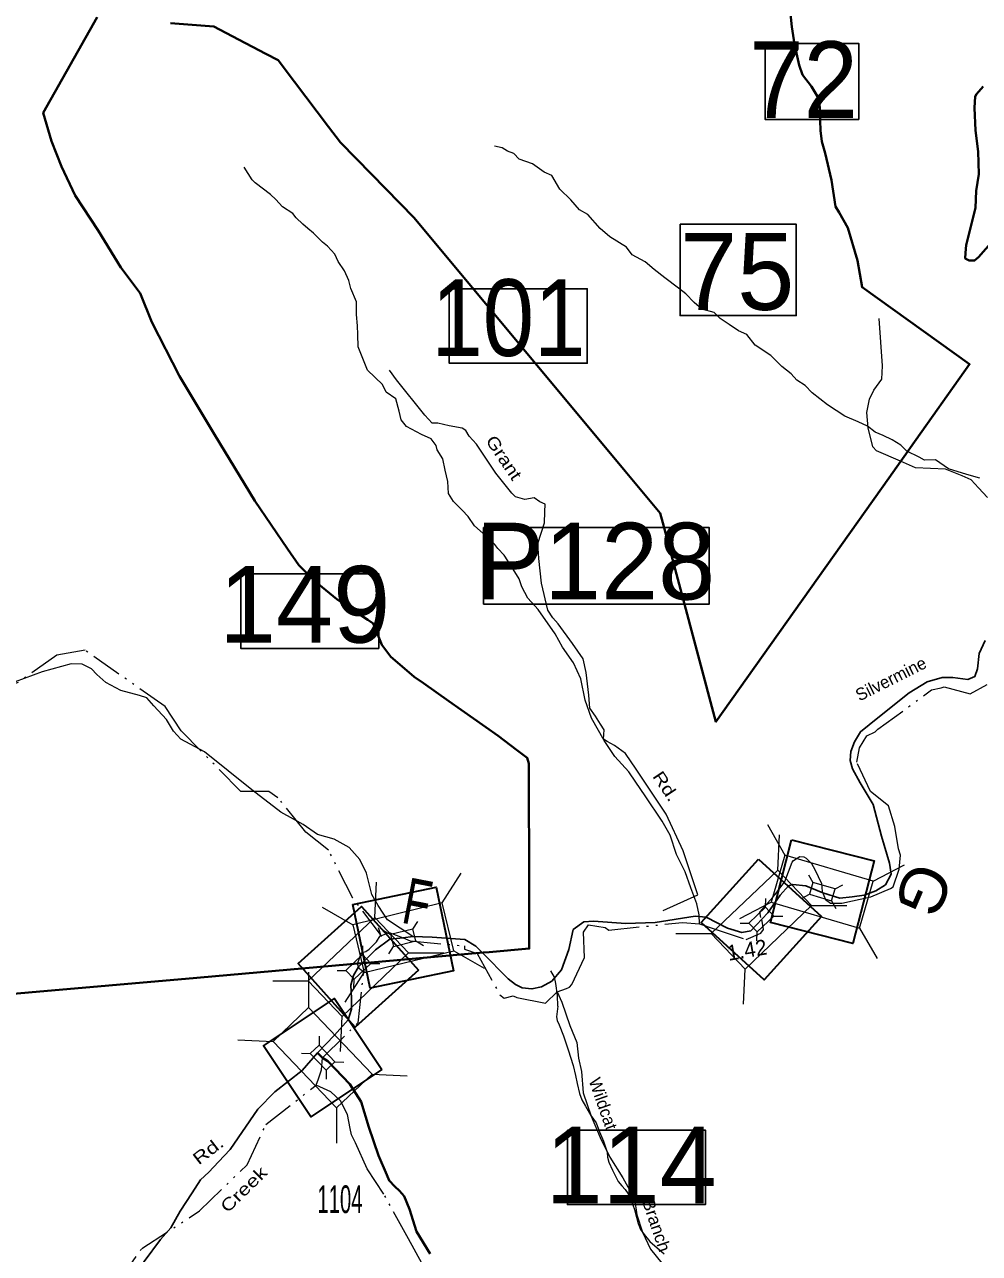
# Model space of a CAD drawing. Extents: x 157457 to 232944, y 178360 to 224130.
# Drawn here: x 189423 to 190979, y 182761 to 184763 of the extents above; entities that cross this region are included whole.
import ezdxf
from ezdxf.enums import TextEntityAlignment as Align

# ---------------------------------------------------------------- set-up
doc = ezdxf.new("R2010")
doc.units = 0
doc.header["$LTSCALE"] = 10
doc.linetypes.add('DASH_DOUBLE_DOT', pattern=[9.2, 5, -1.2, 0.3, -1.2, 0.3, -1.2])
doc.linetypes.add('LONG_DASHED', pattern=[7.5, 6, -1.5])
for name, color, linetype, lineweight in [('10', 7, 'Continuous', 13), ('11', 7, 'Continuous', 40), ('17', 7, 'Continuous', 25), ('22', 7, 'Continuous', 13), ('31', 7, 'Continuous', 25), ('32', 7, 'Continuous', 25), ('35', 7, 'Continuous', 13), ('50', 7, 'Continuous', 13), ('53', 7, 'Continuous', 40), ('59', 7, 'DASH_DOUBLE_DOT', 13), ('8', 7, 'Continuous', 25)]:
    doc.layers.add(name, color=color, linetype=linetype, lineweight=lineweight)
doc.layers.add('21', color=7, linetype='Continuous')

msp = doc.modelspace()

# ---------------------------------------------------------------- linework, layer by layer
at = {"layer": '31'}
for points in [[(190630.17, 184732.21), (190782.7, 184732.21), (190782.7, 184608.47), (190630.17, 184608.47)], [(190491.6, 184437.67), (190680.8, 184437.67), (190680.8, 184288.86), (190491.6, 184288.86)], [(190115.45, 184332.64), (190340.36, 184332.64), (190340.36, 184211.09), (190115.45, 184211.09)], [(190171.3, 183943.34), (190539.27, 183943.34), (190539.27, 183818.72), (190171.3, 183818.72)], [(189775.78, 183868.17), (190000.7, 183868.17), (190000.7, 183746.62), (189775.78, 183746.62)], [(190307.93, 182961.89), (190532.84, 182961.89), (190532.84, 182840.35), (190307.93, 182840.35)]]:
    msp.add_lwpolyline(points, close=True, dxfattribs=at)
at = {"layer": '31', "lineweight": 35}
for points in [[(190673.19, 183434.85), (190807.82, 183400.42), (190773.37, 183265.68), (190638.73, 183300.11)], [(190619.39, 183402.97), (190722.28, 183309.56), (190628.79, 183206.59), (190525.9, 183300)], [(189958.27, 183329.24), (190094.36, 183357.42), (190122.55, 183221.23), (189986.47, 183193.06)], [(190065.54, 183222.22), (189962.04, 183129.48), (189869.23, 183233.06), (189972.73, 183325.8)], [(190005.43, 183060.3), (189889.72, 182983.34), (189812.7, 183099.14), (189928.41, 183176.1)]]:
    msp.add_lwpolyline(points, close=True, dxfattribs=at)
at = {"layer": '32', "lineweight": 40}
msp.add_line((189900.62, 183087.51), (189909.07, 183079.72), dxfattribs=at)
at = {"layer": '32'}
for points in [[(190988.96, 183759.52), (190978.77, 183738), (190976.51, 183713.08), (190971.98, 183700.62), (190960.66, 183696.09), (190936.07, 183698.99), (190918.89, 183698.99), (190894.19, 183692.34), (190864.77, 183674.22), (190813.84, 183633.44), (190785.55, 183610.79), (190776.06, 183594.54), (190769.99, 183578.35), (190768.98, 183564.19), (190772.52, 183550.53), (190785.16, 183527.77), (190806.14, 183492.11), (190820.05, 183440.77), (190833.08, 183396.73), (190835.34, 183378.61), (190826.29, 183361.62), (190810.45, 183351.42), (190791.73, 183344.66), (190772.02, 183341.62), (190751.79, 183339.6), (190724.49, 183348.2)], [(190724.49, 183348.2), (190705.8, 183355.78), (190696.54, 183359.48), (190675.29, 183361.75), (190668.51, 183359.48), (190654.95, 183344.56), (190634.48, 183315.86)], [(190634.48, 183315.86), (190606.69, 183286.49), (190592.03, 183283.45), (190568.77, 183290.78), (190533.89, 183308.74), (190516.19, 183310.26), (190451.23, 183299.89), (190403.13, 183298.47), (190350.38, 183302.06), (190334.54, 183300.93), (190317.56, 183288.47), (190310.17, 183255.88), (190298.32, 183222.78), (190282.48, 183204.66), (190265.93, 183195.44), (190250.26, 183191.9), (190234.08, 183193.41), (190223.46, 183198.98), (190211.33, 183208.08), (190169.87, 183250.57), (190158.75, 183261.2), (190141.06, 183272.32), (190087.82, 183276.01), (190056.13, 183277.15), (190040.41, 183275.24)], [(190040.41, 183275.24), (190018.79, 183272.61), (189995.02, 183255.63), (189967.38, 183227.64)], [(189967.38, 183227.64), (189959.3, 183213.39), (189955.26, 183197.71), (189956.27, 183176.47), (189956.27, 183158.76), (189950.88, 183141.23), (189928.71, 183116.31), (189900.62, 183087.51)], [(189900.62, 183087.51), (189875.63, 183058.86), (189831.14, 183023.96), (189803.33, 182995.63), (189758.6, 182930.34), (189739.39, 182909.93), (189723.96, 182893.1), (189710.21, 182880.52), (189696.79, 182859.59), (189676.89, 182829.6), (189661.77, 182802.52), (189644.66, 182783.57), (189618.39, 182747.49), (189597.61, 182716.91), (189586.61, 182681.44), (189577.08, 182655.85)]]:
    msp.add_lwpolyline(points, dxfattribs=at)
at = {"layer": '32', "lineweight": 40}
msp.add_lwpolyline([(189909.07, 183079.72), (189917.49, 183073.8), (189953.58, 183036.83), (189971.71, 183007.85), (189984.53, 182966.49), (190000.4, 182920.49), (190013.53, 182888.73), (190017.46, 182879.47), (190026.84, 182869.8), (190034.32, 182862.99), (190041.74, 182854.35), (190050.7, 182832.67), (190062.19, 182796.52), (190084.63, 182760.38)], dxfattribs=at)
at = {"layer": '35'}
for points in [[(190992.4, 183992.17), (190978.12, 184008.05), (190966.19, 184021.09), (190951.32, 184027.78), (190924.15, 184038.73), (190875.1, 184040.91), (190850.72, 184051.4), (190811.67, 184068.58), (190805.9, 184075.09), (190798.22, 184106.04), (190796.12, 184130.88), (190800.46, 184152.39), (190807.46, 184167.44), (190820.51, 184185.18), (190821.44, 184206.76), (190816, 184284.05)], [(190464.19, 183319.7), (190520.59, 183344.96), (190496.53, 183416.63), (190468.84, 183476.37), (190420.02, 183549.74), (190402.64, 183575.28), (190385, 183588.43), (190373.04, 183595.07), (190367.01, 183598.79), (190367.92, 183613.97), (190362.11, 183623.29), (190353.57, 183636.26), (190344.73, 183649.23), (190342.96, 183670.46), (190338.7, 183707.34), (190333.45, 183729.44), (190316.05, 183754.59), (190293.2, 183786.64), (190284.4, 183796.41), (190275.85, 183808.98), (190265.54, 183852.78), (190261.54, 183892.85), (190259.73, 183917.29), (190270.41, 183951.07), (190271.27, 183969.04), (190271.92, 183981.43), (190263.1, 183985.21), (190253.93, 183991.79), (190238.38, 183989.3), (190223.47, 183993.6), (190217.3, 183999.72), (190191.45, 184031.84), (190159.71, 184079.26), (190148.17, 184092.29), (190142.36, 184101.61), (190136.53, 184105.32), (190115.21, 184108.95), (190097, 184113.31), (190087.81, 184113.5), (190075.87, 184126.54), (190029.54, 184184.26), (190017.96, 184200.08)], [(190056.13, 183277.15), (190014.72, 183304.38), (189999.77, 183327.6), (189989.5, 183345.49), (189980.8, 183380.59), (189969.55, 183402.81), (189952.15, 183422.36), (189928.12, 183435.64), (189900.98, 183443.38), (189877.22, 183459.85), (189841.22, 183479.77), (189793.67, 183516.32), (189716.83, 183578.25), (189677.84, 183598.63), (189665.91, 183611.67), (189654.69, 183630.69), (189634.24, 183653.09), (189622.71, 183666.12), (189610.48, 183669.57), (189580.05, 183677.78), (189555.92, 183691.06), (189541.29, 183704.15), (189532.48, 183713.53), (189517.52, 183720.62), (189499.24, 183721.39), (189452.29, 183708.34), (189408.37, 183692.02)], [(190292.31, 183163.65), (190292, 183181.15), (190289.19, 183200.51), (190287.01, 183211.13), (190280.75, 183221.4)], [(190292.31, 183163.65), (190291.06, 183154.78), (190290.13, 183146.04), (190291.38, 183140.41), (190294.5, 183133.23), (190301.37, 183115.43), (190309.48, 183092.62), (190317.29, 183067.01), (190321.34, 183050.46), (190324.15, 183037.65), (190327.59, 183021.53), (190331.33, 183011.22), (190337.58, 183000.92), (190346.01, 182985.61), (190354.75, 182973.74), (190360.36, 182958.75), (190366.92, 182943.76), (190372.54, 182925.95), (190373.44, 182917.52), (190375.32, 182909.71), (190381.56, 182896.28), (190390.93, 182877.85), (190396.86, 182870.98), (190401.85, 182864.73), (190407.16, 182858.17), (190411.84, 182847.86), (190417.15, 182832.56), (190420.58, 182819.69), (190423.08, 182809.38), (190427.14, 182799.7), (190433.07, 182791.58), (190442.43, 182780.02), (190465.85, 182760.34)]]:
    msp.add_lwpolyline(points, dxfattribs=at)
at = {"layer": '50'}
for p, q in [((190633.86, 183459.45), (190662.55, 183409.75)), ((190650.73, 183385.5), (190653.4, 183442.83)), ((190806.5, 183367.56), (190857.48, 183393.91)), ((190103.84, 183331.83), (190134.82, 183380.14)), ((189994.02, 183308.36), (189996.69, 183365.69)), ((189908.38, 183325.08), (189958.09, 183296.39)), ((190589.07, 183306.63), (190640.05, 183332.97)), ((190705.96, 183327.63), (190763.35, 183327.63)), ((190484.83, 183281.93), (190542.22, 183281.93)), ((190784, 183290.79), (190812.7, 183241.09)), ((190122.74, 183254.09), (190172.44, 183225.4)), ((190049.25, 183250.49), (190106.65, 183250.49)), ((189886.22, 183218.99), (189886.22, 183161.59)), ((189946.01, 183170.34), (189976.99, 183218.65)), ((190594.78, 183166.73), (190597.46, 183224.06)), ((189828.12, 183204.79), (189885.51, 183204.79)), ((189938.07, 183089.59), (189940.75, 183146.92)), ((189771.02, 183109.03), (189828.35, 183106.36)), ((189989.78, 183053.09), (190047.11, 183050.41)), ((189931.91, 182997.85), (189931.92, 182940.46))]:
    msp.add_line(p, q, dxfattribs=at)
at = {"layer": '50', "linetype": 'LONG_DASHED'}
for p, q in [((190700.92, 183377.56), (190708.09, 183365.14)), ((190744.08, 183354.59), (190756.83, 183361.18)), ((190630.75, 183324.96), (190631.42, 183339.29)), ((190689.72, 183339.36), (190702.47, 183345.94)), ((190738.46, 183335.4), (190745.63, 183322.97)), ((190056.27, 183289.38), (190064.02, 183301.46)), ((190589.28, 183299.07), (190603.62, 183299.07)), ((190644.56, 183310.49), (190658.91, 183310.5)), ((190007.41, 183287.7), (190019.83, 183280.53)), ((190616.76, 183270.27), (190617.43, 183284.6)), ((189974.04, 183247.82), (189974.71, 183262.15)), ((190016.81, 183249.01), (190024.56, 183261.09)), ((190061, 183269.95), (190073.42, 183262.78)), ((189987.85, 183233.35), (190002.2, 183233.35)), ((189932.57, 183221.93), (189946.92, 183221.93)), ((189960.06, 183193.13), (189960.72, 183207.46)), ((189903.35, 183114.54), (189903.35, 183100.19)), ((189874.55, 183087.05), (189888.89, 183086.38)), ((189914.78, 183059.26), (189914.78, 183044.91)), ((189929.24, 183073.06), (189943.58, 183072.39))]:
    msp.add_line(p, q, dxfattribs=at)
at = {"layer": '50'}
for points in [[(190806.5, 183367.56), (190662.55, 183409.75), (190640.05, 183332.97), (190784, 183290.79)], [(190650.73, 183385.5), (190542.22, 183281.93), (190597.46, 183224.06), (190705.96, 183327.63)], [(190103.84, 183331.83), (189958.09, 183296.39), (189976.99, 183218.65), (190122.74, 183254.09)], [(189994.02, 183308.36), (189885.51, 183204.79), (189940.75, 183146.92), (190049.25, 183250.49)], [(189989.78, 183053.09), (189886.22, 183161.59), (189828.35, 183106.36), (189931.91, 182997.85)]]:
    msp.add_lwpolyline(points, close=True, dxfattribs=at)
at = {"layer": '50', "linetype": 'LONG_DASHED'}
for points in [[(190744.08, 183354.59), (190708.09, 183365.14), (190702.47, 183345.94), (190738.46, 183335.4)], [(190630.75, 183324.96), (190603.62, 183299.07), (190617.43, 183284.6), (190644.56, 183310.49)], [(190056.27, 183289.38), (190019.83, 183280.53), (190024.56, 183261.09), (190061, 183269.95)], [(189974.04, 183247.82), (189946.92, 183221.93), (189960.72, 183207.46), (189987.85, 183233.35)], [(189929.24, 183073.06), (189903.35, 183100.19), (189888.89, 183086.38), (189914.78, 183059.26)]]:
    msp.add_lwpolyline(points, close=True, dxfattribs=at)
at = {"layer": '53'}
for points in [[(190667.39, 184823.95), (190673.48, 184759.02), (190678.06, 184731.28), (190685.69, 184696.84), (190691.17, 184681.3), (190705.5, 184662.09), (190717.08, 184643.2), (190719.2, 184627.66), (190719.89, 184606.88), (190720.42, 184590.47), (190722.56, 184572.19), (190728.05, 184553.27), (190738.11, 184509.67), (190745.11, 184466.39), (190750.91, 184456.95), (190764.92, 184431.66), (190780.78, 184378.31), (190788.09, 184335.03), (190963.36, 184209.45), (190867.16, 184073.84), (190859.28, 184062.78), (190851.39, 184051.66), (190831.66, 184023.84), (190550.06, 183626.95), (190463.36, 183951.33), (190459.22, 183966.81), (190401.88, 184035.59), (190058.08, 184448.09), (189988.67, 184519.06), (189937.98, 184570.92), (189918.89, 184596.23), (189863.41, 184669.75), (189836.77, 184705.03), (189816.59, 184715.5), (189761.53, 184744.09), (189731.61, 184759.58), (189661.11, 184765.34)], [(189541.72, 184775.12), (189453.94, 184619.38), (189467.05, 184572.73), (189483.52, 184531.89), (189505.77, 184484.64), (189543.25, 184427.34), (189580.12, 184367), (189611.83, 184325.55), (189631.03, 184278.3), (189676.14, 184190.2), (189732.83, 184095.09), (189798.39, 183987.22), (189852.06, 183908.72), (189870.31, 183882.03), (189896.55, 183856.12), (189932.19, 183826.56), (189962.08, 183806.77), (189982.81, 183793.36), (189991.66, 183786.95), (189997.14, 183774.16), (190005.36, 183752.2), (190020, 183733), (190023.48, 183730.03), (190058.41, 183700.39)], [(191294.39, 184743.78), (190977.98, 184384.12), (190971.58, 184378.33), (190962.44, 184378.61), (190956.34, 184381.98), (190956.95, 184391.12), (190957.56, 184403.62), (190972.8, 184464.28), (190974.33, 184492.02), (190978.59, 184519.45), (190977.38, 184556.33), (190972.8, 184590.47), (190971.58, 184627.34), (190972.5, 184645.94), (190974.48, 184649.45), (190985.64, 184662.11)], [(190058.41, 183700.39), (190073.27, 183689.94), (190114.8, 183660.77), (190195.25, 183604.38), (190224.83, 183581.52), (190242.5, 183568.42), (190245.25, 183558.97), (190245.36, 183503.83), (190245.55, 183403.83), (190245.88, 183257.52), (190180.45, 183251.77), (190170.59, 183250.91), (189981.78, 183234.33), (189981.28, 183234.28), (189979.06, 183234.09), (189704.2, 183209.94), (189285.64, 183173.2)]]:
    msp.add_lwpolyline(points, dxfattribs=at)
at = {"layer": '59'}
for points in [[(190980.19, 184023.92), (190959.08, 184029.91), (190929, 184039.39), (190907.72, 184053.94), (190889.94, 184053.03), (190881.03, 184058.38), (190861.34, 184067.94), (190851.44, 184077.64), (190837.2, 184086.33), (190822.28, 184093.2), (190809.72, 184098.75), (190796.77, 184108.59), (190781.83, 184115.47), (190760.3, 184125.16), (190731.88, 184143.14), (190706.58, 184162.8), (190695.59, 184174.98), (190681.97, 184183.64), (190672.7, 184193.91), (190657.41, 184205.69), (190639.39, 184223.75), (190613.94, 184240.36), (190600.19, 184258.2), (190587, 184263.78), (190571.64, 184274.34), (190556.86, 184284.3), (190546.97, 184293.97), (190527.06, 184299.28), (190514.78, 184310.31), (190500.83, 184324.48), (190489.08, 184333.67), (190466.67, 184350.11), (190449.64, 184363.83), (190434.98, 184376.2), (190413.56, 184387.72), (190404.44, 184400.42), (190377.16, 184417.12), (190361.34, 184430.78), (190341.09, 184453.25), (190327.44, 184461.28), (190313.58, 184477.28), (190295.52, 184494.73), (190282.58, 184516.84), (190270.03, 184522.36), (190251.17, 184536.19), (190229.52, 184543.41), (190220.84, 184553.03), (190210.62, 184556.62), (190201.73, 184561.98), (190189.05, 184565.08)], [(190523.12, 183297.61), (190522.67, 183312.31), (190518.7, 183330.28), (190509.03, 183356.47), (190499.98, 183382.64), (190485.55, 183410.92), (190475.52, 183442.03), (190462.66, 183465.34), (190434.81, 183506.55), (190419.44, 183528.77), (190408.06, 183545.25), (190385.48, 183570.28), (190367.86, 183596.28), (190347.11, 183632.83), (190337, 183662.11), (190329.62, 183696.77), (190318.12, 183723.06), (190299.88, 183748.47), (190288.16, 183770.5), (190260.2, 183809.88), (190243.44, 183828.48), (190233.97, 183846.72), (190229.16, 183859.81), (190216.73, 183880.03), (190204.83, 183898.39), (190194.39, 183909.33), (190189.81, 183915.67), (190175.27, 183929.89), (190156.53, 183946.16), (190146.3, 183961.36), (190136.44, 183971.66), (190122.48, 183985.84), (190113.98, 183999.14), (190113.17, 184018.75), (190108.58, 184036.73), (190105.27, 184055.28), (190095.61, 184069.84), (190094.16, 184077.27), (190086.16, 184088.08), (190070, 184095.02), (190045.58, 184107.89), (190036.97, 184118.75), (190034.03, 184132.98), (190028.36, 184153.45), (190012.39, 184164.08), (190006.92, 184176.59), (189982.42, 184199.89), (189967.27, 184237.98), (189966.48, 184258.22), (189965.98, 184272.33), (189964.48, 184290.75), (189964.31, 184310.97), (189955.03, 184332.86), (189952.03, 184345.88), (189944.89, 184361.53), (189934.67, 184376.75), (189929.16, 184388.66), (189917, 184402.14), (189908.78, 184408.67), (189894.22, 184422.89), (189884.84, 184430.72), (189876.64, 184437.86), (189866.16, 184448.19), (189860.41, 184455.22), (189843.83, 184465.86), (189832.84, 184478.06), (189824.06, 184485.84), (189799.34, 184504.86), (189794.11, 184510.03), (189781.11, 184530.89)], [(190005.22, 183278.45), (189958.34, 183339.86), (189918.75, 183417.66), (189881.97, 183447.38), (189836.23, 183503.28), (189821.48, 183513.56), (189775.75, 183513.48), (189678.58, 183612.42), (189652.44, 183651.95), (189522, 183743.53), (189475.83, 183735.48), (189412.75, 183690.75), (189291.59, 183653.19), (189245.95, 183655.09)], [(190722.99, 183350.56), (190728.36, 183337.23), (190736.63, 183331.5), (190755.2, 183331.58), (190802.3, 183341.92), (190834.69, 183355.23), (190838.62, 183358.17), (190848.85, 183386.85), (190851.04, 183409.92), (190847.75, 183419.81), (190841.53, 183456.22), (190831.28, 183490.12), (190801.63, 183513.2), (190779.37, 183561.12), (190784.06, 183584.39), (190796.14, 183604.16), (190809.58, 183610.73), (190813.88, 183615.13), (190901.55, 183678.87), (190917.05, 183682.55), (190921.7, 183683.94), (190964.14, 183672.28), (190991.89, 183687.99)], [(190623.46, 183308.28), (190621.55, 183317.19), (190646.34, 183345.81), (190662.14, 183366.79), (190674.04, 183398.11), (190676.45, 183400.88), (190686.72, 183407.52), (190693.08, 183407.2), (190696.89, 183404.66), (190705.79, 183396.07), (190711.2, 183386.21), (190721.94, 183363.53), (190722.99, 183350.56)], [(190291.42, 183187.09), (190306.59, 183192.36), (190311.16, 183194.78), (190315.33, 183198.73), (190335.87, 183242.9), (190334.06, 183284.5), (190342.19, 183296.26), (190369.31, 183291.74), (190375.34, 183287.5), (190495.39, 183300.08), (190523.12, 183297.61)], [(190523.12, 183297.61), (190547.28, 183289.79), (190599.16, 183272.1), (190623.29, 183282.63), (190627.27, 183288.56), (190624.73, 183305.42)], [(189967.38, 183227.64), (189966.14, 183232.73), (189972.54, 183251.07), (189979.38, 183252.59), (189984.7, 183256.39), (189996.86, 183268.56), (190002.79, 183278.46), (190005.49, 183278.44)], [(189999.39, 183292.05), (190003.7, 183278.45), (190017.38, 183283.77), (190040.41, 183275.24)], [(190040.41, 183275.24), (190051.75, 183269.98), (190140.54, 183261.73), (190140.49, 183256.6), (190161.06, 183249.65), (190198, 183182.18), (190204.73, 183176.73), (190219.58, 183180.27), (190225.76, 183177.85), (190272.12, 183168.73), (190291.42, 183187.09)], [(189909.07, 183079.72), (189966.83, 183136.73), (189975.66, 183217.55), (189974.93, 183220.04), (189969.83, 183224.08), (189967.38, 183227.64)], [(190291.42, 183187.09), (190298.81, 183170.17), (190312.14, 183132.14), (190323.55, 183104.64), (190325.89, 183078.83), (190330.91, 183057.14), (190333.41, 183022.73), (190346.73, 182984.72), (190361.45, 182949.7), (190376.94, 182917.7), (190398.44, 182884.16), (190417.45, 182849.52), (190421.02, 182823.62), (190430.58, 182795.61), (190443.23, 182768.02), (190461.61, 182745.05), (190468.7, 182728.17), (190484.88, 182697.95), (190492.41, 182677.98), (190499.48, 182661.09), (190506.78, 182648.48), (190519.08, 182637.45), (190547.11, 182599.91)], [(189898.61, 183035.11), (189902.16, 183045.14), (189907.38, 183059.94), (189909.07, 183079.72)], [(189567.16, 182513.88), (189590.56, 182581.39), (189574.03, 182663.72), (189576.38, 182714.66), (189614.45, 182768.88), (189708.72, 182829.97), (189785.91, 182905.42), (189816.84, 182970.78), (189898.61, 183035.11)], [(190099.91, 182405.33), (190114.75, 182483.89), (190117.89, 182552.81), (190111.45, 182579.3), (190098.34, 182649.33), (190077.31, 182719.61), (190070.81, 182744.72), (190048.91, 182784.62), (190009.02, 182857.3), (189981.5, 182898.77), (189962.92, 182941.22), (189955.92, 182953.98), (189954.03, 182964.11), (189949.77, 182987.11), (189938.34, 183009.28), (189922.56, 183024.03), (189898.61, 183035.11)]]:
    msp.add_lwpolyline(points, dxfattribs=at)

# ---------------------------------------------------------------- texts
at = {"layer": '10'}
for s, rotation, width, p in [('Grant', 303.793, 1.2, (190196.21, 184051.69)), ('Rd.', 303.639, 1.25, (190460.15, 183516.51)), ('Branch', 288.846, 1.05, (190443.71, 182803.58))]:
    msp.add_text(s, height=20, rotation=rotation, dxfattribs=dict(at, width=width)).set_placement(p, align=Align.CENTER)
msp.add_text('Wildcat', height=20, rotation=289.321, dxfattribs=at).set_placement((190356.8, 183001.36), align=Align.CENTER)
at = {"layer": '11'}
msp.add_text('Silvermine', height=20, rotation=26.74, dxfattribs=at).set_placement((190839.65, 183688.01), align=Align.CENTER)
at = {"layer": '11', "width": 1.3}
msp.add_text('Rd.', height=20, rotation=37.657, dxfattribs=at).set_placement((189728.62, 182920.56), align=Align.CENTER)
at = {"layer": '17'}
msp.add_text('1.42', height=25, rotation=9.543, dxfattribs=at).set_placement((190602.68, 183242.92), align=Align.CENTER)
at = {"layer": '21', "width": 1.3}
msp.add_text('Creek', height=20, rotation=44.349, dxfattribs=at).set_placement((189787.49, 182858.03), align=Align.CENTER)
at = {"layer": '22'}
for s, rotation, width, p in [('G', 246.646, 1.05, (190853.89, 183366.99)), ('F', 349.094, 0.7, (190056.48, 183296.07))]:
    msp.add_text(s, height=75, rotation=rotation, dxfattribs=dict(at, width=width)).set_placement(p, align=Align.CENTER)
at = {"layer": '31'}
for s, width, p in [('72', 0.95, (190604.64, 184610.64)), ('101', 0.9, (190086.41, 184223.03))]:
    msp.add_text(s, height=125, dxfattribs=dict(at, width=width)).set_placement(p)
for s, p in [('75', (190491.74, 184298.13)), ('P128', (190158.4, 183826.28)), ('149', (189740.36, 183755.94)), ('114', (190272.41, 182842.61))]:
    msp.add_text(s, height=125, dxfattribs=at).set_placement(p)
at = {"layer": '8', "width": 0.55}
msp.add_text('1104', height=45, dxfattribs=at).set_placement((189937.32, 182826.65), align=Align.CENTER)

doc.saveas('drawing.dxf')
